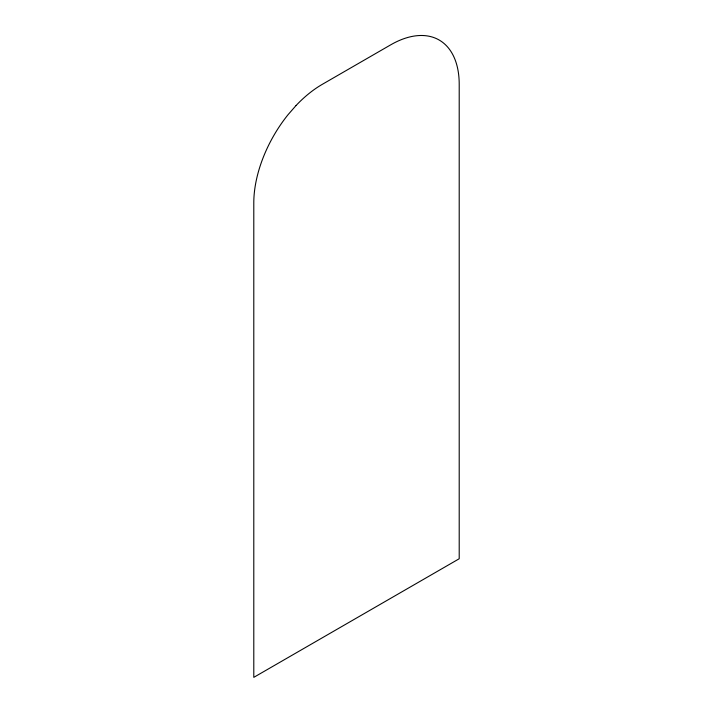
<?xml version="1.0" encoding="UTF-8"?>
<svg xmlns="http://www.w3.org/2000/svg" width="713" height="713" viewBox="0 0 713 713"><rect width="100%" height="100%" fill="white"/><g stroke="black" fill="none" stroke-linecap="round" stroke-linejoin="round"><path stroke-width="1.07" d="M296.064 105.506L288.025 114.713A96.834 55.908 -60 0 0 253.792 202.955L253.792 677.35L459.208 558.751L459.208 84.357A96.834 55.908 -60 0 0 390.733 44.821L322.267 84.357A96.834 55.908 -60 0 0 296.064 105.506"/></g></svg>
